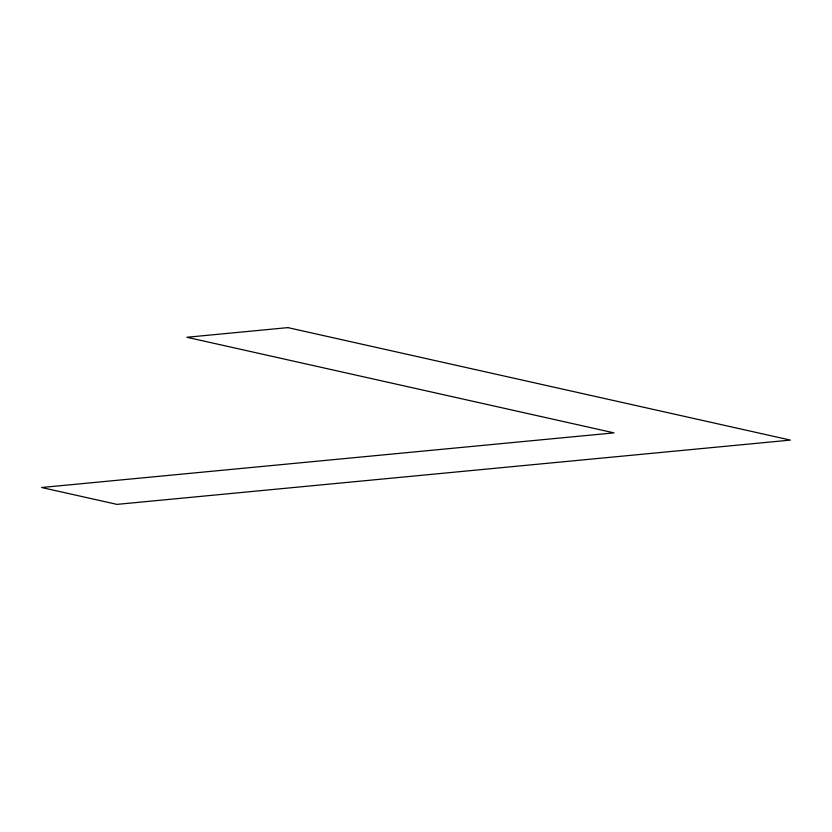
<?xml version="1.0" encoding="UTF-8"?>
<svg xmlns="http://www.w3.org/2000/svg" width="832" height="832" viewBox="0 0 832 832"><rect width="100%" height="100%" fill="white"/><g stroke="black" fill="none" stroke-linecap="round" stroke-linejoin="round"><path stroke-width="1.25" d="M287.872 327.621L186.857 337.262L614.006 432.869L41.6 487.51L116.979 504.379L790.4 440.097L287.872 327.621"/></g></svg>
